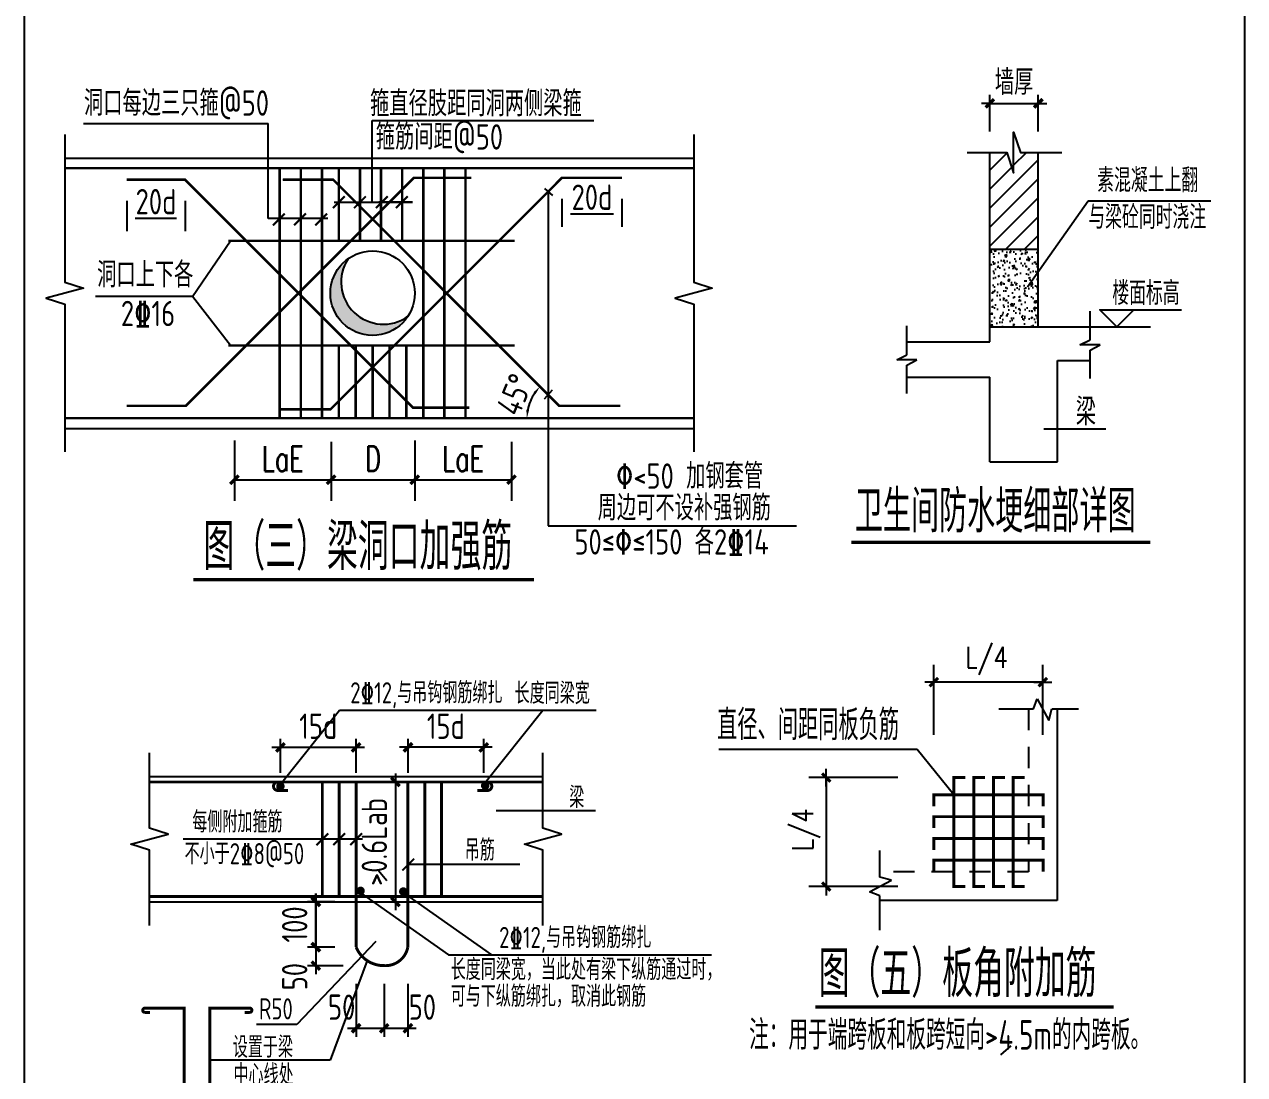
# Model space of a CAD drawing. Extents: x 2506385 to 2810062, y -487803 to -193521.
# Drawn here: x 2608720 to 2623170, y -363972 to -351540 of the extents above; entities that cross this region are included whole.
import ezdxf

# ---------------------------------------------------------------- set-up
doc = ezdxf.new("R2010")
doc.units = 0
doc.header["$LTSCALE"] = 1000
doc.header["$MEASUREMENT"] = 0
doc.linetypes.add('SS', pattern=[4.5, 2.5, -2])
for name, color, linetype in [('PUB_DIM', 3, 'Continuous'), ('结-线', 11, 'Continuous'), ('结-说明', 4, 'Continuous')]:
    doc.layers.add(name, color=color, linetype=linetype)
doc.layers.add('查找字符', color=1, linetype='ByLayer', lineweight=18)
doc.styles.add('_HZTXT', font='txt.shx', dxfattribs={"width": 0.8, "bigfont": 'hztxt.shx'})
doc.styles.add('_TCH_DIM_T3', font='SIMPLEX.shx', dxfattribs={"width": 0.705882, "bigfont": 'GBCBIG.shx'})
doc.styles.add('DIM_FONT', font='SIMPLEX.shx', dxfattribs={"width": 0.8})
doc.styles.add('ROMANS', font='txt.shx', dxfattribs={"width": 0.8, "bigfont": 'hztxt.shx'})
doc.styles.add('SXST', font='tssdeng.shx', dxfattribs={"bigfont": 'tssdchn.shx'})
doc.styles.add('TSSD_DIMENSION', font='tssdeng.shx', dxfattribs={"width": 0.8, "bigfont": 'tssdchn.shx'})
doc.styles.add('TSSD_REIN', font='TSSDENG', dxfattribs={"width": 0.8, "bigfont": 'TSSDCHN'})
doc.styles.add('YU', font='tssdeng.shx', dxfattribs={"height": 2.5, "bigfont": 'tssdchn.shx'})
doc.dimstyles.new('_TCH_ARCH&&100', dxfattribs={"dimtxt": 350, "dimasz": 100, "dimexe": 250, "dimexo": 300, "dimgap": 100, "dimtad": 1, "dimdec": 0, "dimzin": 0, "dimdsep": 46, "dimtxsty": 'DIM_FONT', "dimblk": 'ARCHTICK', "dimcen": 0.09, "dimclrt": 7, "dimazin": 2, "dimtfac": 1, "dimtdec": 0, "dimtix": 1, "dimtmove": 2, "dimatfit": 3, "dimfxl": 1, "dimtolj": 1, "dimtzin": 0, "dimarcsym": 0})
doc.dimstyles.new('TSSD_100_100', dxfattribs={"dimtxt": 300, "dimasz": 100, "dimexe": 100, "dimexo": 250, "dimgap": 100, "dimtad": 1, "dimdec": 0, "dimzin": 0, "dimdsep": 46, "dimtxsty": 'TSSD_DIMENSION', "dimblk": 'ARCHTICK', "dimcen": 0, "dimdle": 100, "dimclrt": 7, "dimadec": 0, "dimazin": 0, "dimtfac": 1, "dimtdec": 0, "dimtix": 1, "dimtmove": 2, "dimatfit": 3, "dimldrblk": '_TSDBK', "dimfxl": 1, "dimtolj": 1, "dimtzin": 0, "dimarcsym": 0})
doc.dimstyles.new('yu', dxfattribs={"dimtxt": 300, "dimasz": 100, "dimexe": 150, "dimexo": 250, "dimgap": 50, "dimtad": 1, "dimdec": 0, "dimzin": 0, "dimdsep": 46, "dimtxsty": 'TSSD_DIMENSION', "dimblk": '_TSDBK', "dimcen": 0, "dimclrt": 7, "dimadec": 0, "dimazin": 0, "dimtfac": 1, "dimtdec": 0, "dimtix": 1, "dimtmove": 2, "dimatfit": 3, "dimldrblk": '_TSDBK', "dimfxl": 1, "dimtolj": 1, "dimtzin": 0, "dimarcsym": 0})

# ---------------------------------------------------------------- blocks, each defined once
blk = doc.blocks.new('_DIMX')
blk.add_line((-150, 0), (150, 0))
at = {"const_width": 50}
blk.add_lwpolyline([(-70, -70), (70, 70)], dxfattribs=at)
blk = doc.blocks.new('1')
at = {"layer": '结-说明'}
for p, q in [((1522213, 1035091), (1522213, 1035922)), ((1523504, 1035091), (1523504, 1035922)), ((1523503, 1035715), (1522214, 1035715)), ((1521786, 1034585), (1520733, 1034585)), ((1520938, 1034585), (1520938, 1033295)), ((1521786, 1033295), (1520733, 1033295)), ((1523126, 1031411), (1523003, 1031302))]:
    blk.add_line(p, q, dxfattribs=at)
at = {"layer": '结-说明', "linetype": 'Continuous'}
for p, q in [((1523391, 1035398), (1523437, 1035519)), ((1523437, 1035519), (1523575, 1035260)), ((1522982, 1035398), (1523391, 1035398)), ((1523575, 1035260), (1523610, 1035398)), ((1523610, 1035398), (1523926, 1035398)), ((1522017, 1034918), (1519668, 1034918)), ((1522451, 1034381), (1522017, 1034918)), ((1521573, 1033406), (1521573, 1033723)), ((1521452, 1033233), (1521711, 1033372)), ((1521711, 1033372), (1521573, 1033406)), ((1521573, 1033187), (1521452, 1033233)), ((1521573, 1032779), (1521573, 1033187))]:
    blk.add_line(p, q, dxfattribs=at)
at = {"layer": '结-说明', "linetype": 'SS', "ltscale": 0.1}
for p, q in [((1523334, 1035398), (1523334, 1033469)), ((1523334, 1033469), (1521573, 1033469))]:
    blk.add_line(p, q, dxfattribs=at)
at = {"layer": '结-说明', "color": 7}
for p, q in [((1523674, 1035398), (1523674, 1033129)), ((1523674, 1033129), (1521573, 1033129))]:
    blk.add_line(p, q, dxfattribs=at)
at = {"layer": '结-说明', "color": 6, "const_width": 35}
for points in [[(1522586, 1033295), (1522451, 1033295), (1522451, 1034588), (1522586, 1034588)], [(1522820, 1033295), (1522685, 1033295), (1522685, 1034588), (1522820, 1034588)], [(1523054, 1033295), (1522919, 1033295), (1522919, 1034588), (1523054, 1034588)], [(1523289, 1033295), (1523153, 1033295), (1523153, 1034588), (1523289, 1034588)], [(1522213, 1034246), (1522213, 1034381), (1523507, 1034381), (1523507, 1034246)], [(1522213, 1033988), (1522213, 1034123), (1523507, 1034123), (1523507, 1033988)], [(1522213, 1033730), (1522213, 1033865), (1523507, 1033865), (1523507, 1033730)], [(1522213, 1033472), (1522213, 1033608), (1523507, 1033608), (1523507, 1033472)]]:
    blk.add_lwpolyline(points, dxfattribs=at)
at = {"layer": '结-说明', "color": 3, "const_width": 40}
blk.add_lwpolyline([(1524344, 1031871), (1520808, 1031871)], dxfattribs=at)
at = {"layer": '结-说明'}
for p in [(1522213, 1035715), (1520938, 1033295)]:
    blk.add_point(p, dxfattribs=at)
for p, xscale, yscale, zscale, rotation in [((1522213, 1035715), 0.7070707073435187, 0.7070707073435187, 0.7070707073435187, 180), ((1520938, 1034585), 0.7070707068778574, 0.7070707068778574, 0.7070707068778574, 90), ((1520938, 1033295), 0.7070707068778574, 0.7070707068778574, 0.7070707068778574, 270)]:
    blk.add_blockref('_DIMX', p, dxfattribs=dict(at, xscale=xscale, yscale=yscale, zscale=zscale, rotation=rotation))
at = {"layer": '结-说明', "xscale": 0.7070707073435187, "yscale": 0.7070707073435187, "zscale": 0.7070707073435187}
blk.add_blockref('_DIMX', (1523504, 1035715), dxfattribs=at)
at = {"layer": '结-说明'}
for s, height, style, width, p in [('L/4', 250, 'ROMANS', 0.8, (1522584, 1035884)), ('直径、间距同板负筋', 360, 'TSSD_REIN', 0.7, (1519646, 1035029)), ('注：用于端跨板和板跨短向>4.5m的内跨板。', 350, 'TSSD_DIMENSION', 0.7, (1520025, 1031364))]:
    blk.add_text(s, height=height, dxfattribs=dict(at, style=style, width=width)).set_placement(p)
at = {"layer": '结-说明', "style": 'ROMANS', "width": 0.8}
blk.add_text('L/4', height=250, rotation=90, dxfattribs=at).set_placement((1520783, 1033716))
at = {"layer": '结-说明', "color": 7, "style": 'SXST', "width": 0.7}
blk.add_text('图（五）板角附加筋', height=550, dxfattribs=at).set_placement((1520848, 1031987))
blk = doc.blocks.new('*D41')
at = {"layer": 'Defpoints', "color": 0, "transparency": 16777216}
for p in [(1524654, 1062880), (1527019, 1060321), (1527331, 1060203), (1521476, 1060056), (1528924, 1060056)]:
    blk.add_point(p, dxfattribs=at)
at = {"layer": '结-说明', "color": 0, "lineweight": -2, "transparency": 16777216}
blk.add_arc((1527478, 1060056), 529, 145.8425, 169.1575, dxfattribs=at)
at = {"layer": '结-说明', "color": 0, "transparency": 16777216}
for points in [[(1527027, 1060364), (1527052, 1060343), (1527103, 1060431)], [(1526974, 1060154), (1526941, 1060158), (1526948, 1060056)]]:
    blk.add_solid(points, dxfattribs=at)
at = {"layer": '结-说明', "color": 7, "transparency": 16777216, "insert": (1526804, 1060336), "char_height": 300, "attachment_point": 5, "rotation": 67.5, "style": 'TSSD_DIMENSION'}
blk.add_mtext('\\A1;45°', dxfattribs=at)
blk = doc.blocks.new('_TSDBK')
blk = doc.blocks.new('_ArchTick')
at = {"color": 0, "linetype": 'ByBlock', "const_width": 0.4}
blk.add_lwpolyline([(-0.5, -0.5), (0.5, 0.5)], dxfattribs=at)
blk = doc.blocks.new('*D42')
at = {"layer": 'Defpoints', "color": 0, "transparency": 16777216}
for p in [(1524630, 1060075), (1525621, 1060075), (1525621, 1059328)]:
    blk.add_point(p, dxfattribs=at)
at = {"layer": 'PUB_DIM', "color": 0, "lineweight": -2, "transparency": 16777216}
for p, q in [((1524630, 1059775), (1524630, 1059078)), ((1525621, 1059775), (1525621, 1059078)), ((1524630, 1059328), (1525621, 1059328))]:
    blk.add_line(p, q, dxfattribs=at)
at = {"layer": 'PUB_DIM', "color": 0, "lineweight": -2, "transparency": 16777216, "xscale": 100, "yscale": 100, "zscale": 100, "rotation": 180}
blk.add_blockref('_ArchTick', (1524630, 1059328), dxfattribs=at)
at = {"layer": 'PUB_DIM', "color": 0, "lineweight": -2, "transparency": 16777216, "xscale": 100, "yscale": 100, "zscale": 100}
blk.add_blockref('_ArchTick', (1525621, 1059328), dxfattribs=at)
at = {"layer": 'PUB_DIM', "color": 7, "transparency": 16777216, "insert": (1525125, 1059577), "char_height": 297.5, "attachment_point": 5, "style": '_TCH_DIM_T3'}
blk.add_mtext('\\A1;D ', dxfattribs=at)
blk = doc.blocks.new('*D43')
at = {"layer": 'Defpoints', "color": 0, "transparency": 16777216}
for p in [(1523485, 1060092), (1524630, 1060075), (1524630, 1059328)]:
    blk.add_point(p, dxfattribs=at)
at = {"layer": 'PUB_DIM', "color": 0, "lineweight": -2, "transparency": 16777216}
for p, q in [((1523485, 1059792), (1523485, 1059078)), ((1524630, 1059775), (1524630, 1059078)), ((1523485, 1059328), (1524630, 1059328))]:
    blk.add_line(p, q, dxfattribs=at)
at = {"layer": 'PUB_DIM', "color": 0, "lineweight": -2, "transparency": 16777216, "xscale": 100, "yscale": 100, "zscale": 100, "rotation": 180}
blk.add_blockref('_ArchTick', (1523485, 1059328), dxfattribs=at)
at = {"layer": 'PUB_DIM', "color": 0, "lineweight": -2, "transparency": 16777216, "xscale": 100, "yscale": 100, "zscale": 100}
blk.add_blockref('_ArchTick', (1524630, 1059328), dxfattribs=at)
at = {"layer": 'PUB_DIM', "color": 7, "transparency": 16777216, "insert": (1524057, 1059577), "char_height": 297.5, "attachment_point": 5, "style": '_TCH_DIM_T3'}
blk.add_mtext('\\A1;LaE', dxfattribs=at)
blk = doc.blocks.new('*D45')
at = {"layer": 'Defpoints', "color": 0, "transparency": 16777216}
for p in [(1522210, 1062880), (1522900, 1062880), (1522210, 1062420)]:
    blk.add_point(p, dxfattribs=at)
at = {"layer": '结-说明', "color": 0, "lineweight": -2, "transparency": 16777216}
for p, q in [((1522210, 1062630), (1522210, 1062270)), ((1522900, 1062630), (1522900, 1062270)), ((1522800, 1062420), (1522310, 1062420))]:
    blk.add_line(p, q, dxfattribs=at)
at = {"layer": '结-说明', "color": 7, "transparency": 16777216, "insert": (1522555, 1062620), "char_height": 300, "attachment_point": 5, "style": 'TSSD_DIMENSION'}
blk.add_mtext('\\A1;20d', dxfattribs=at)
blk = doc.blocks.new('*D44')
at = {"layer": 'Defpoints', "color": 0, "transparency": 16777216}
for p in [(1525621, 1060092), (1526766, 1060075), (1526766, 1059328)]:
    blk.add_point(p, dxfattribs=at)
at = {"layer": 'PUB_DIM', "color": 0, "lineweight": -2, "transparency": 16777216}
for p, q in [((1525621, 1059792), (1525621, 1059078)), ((1526766, 1059775), (1526766, 1059078)), ((1525621, 1059328), (1526766, 1059328))]:
    blk.add_line(p, q, dxfattribs=at)
at = {"layer": 'PUB_DIM', "color": 0, "lineweight": -2, "transparency": 16777216, "xscale": 100, "yscale": 100, "zscale": 100, "rotation": 180}
blk.add_blockref('_ArchTick', (1525621, 1059328), dxfattribs=at)
at = {"layer": 'PUB_DIM', "color": 0, "lineweight": -2, "transparency": 16777216, "xscale": 100, "yscale": 100, "zscale": 100}
blk.add_blockref('_ArchTick', (1526766, 1059328), dxfattribs=at)
at = {"layer": 'PUB_DIM', "color": 7, "transparency": 16777216, "insert": (1526193, 1059577), "char_height": 297.5, "attachment_point": 5, "style": '_TCH_DIM_T3'}
blk.add_mtext('\\A1;LaE', dxfattribs=at)
blk = doc.blocks.new('*D46')
at = {"layer": 'Defpoints', "color": 0, "transparency": 16777216}
for p in [(1527363, 1062902), (1528074, 1062902), (1527363, 1062473)]:
    blk.add_point(p, dxfattribs=at)
at = {"layer": '结-说明', "color": 0, "lineweight": -2, "transparency": 16777216}
for p, q in [((1527363, 1062652), (1527363, 1062323)), ((1528074, 1062652), (1528074, 1062323)), ((1527974, 1062473), (1527463, 1062473))]:
    blk.add_line(p, q, dxfattribs=at)
at = {"layer": '结-说明', "color": 7, "transparency": 16777216, "insert": (1527718, 1062673), "char_height": 300, "attachment_point": 5, "style": 'TSSD_DIMENSION'}
blk.add_mtext('\\A1;20d ', dxfattribs=at)
blk = doc.blocks.new('*D30')
at = {"layer": 'Defpoints', "color": 0, "transparency": 16777216}
for p in [(1532388, 1068556), (1531814, 1067974), (1532388, 1067974)]:
    blk.add_point(p, dxfattribs=at)
at = {"layer": '结-说明', "color": 0, "lineweight": -2, "transparency": 16777216}
for p, q in [((1531814, 1068224), (1531814, 1068656)), ((1532388, 1068224), (1532388, 1068656)), ((1531814, 1068556), (1531714, 1068556)), ((1531814, 1068556), (1532388, 1068556)), ((1532388, 1068556), (1532488, 1068556))]:
    blk.add_line(p, q, dxfattribs=at)
at = {"layer": '结-说明', "color": 0, "lineweight": -2, "transparency": 16777216, "xscale": 100, "yscale": 100, "zscale": 100}
blk.add_blockref('_ArchTick', (1531814, 1068556), dxfattribs=at)
at = {"layer": '结-说明', "color": 0, "lineweight": -2, "transparency": 16777216, "xscale": 100, "yscale": 100, "zscale": 100, "rotation": 180}
blk.add_blockref('_ArchTick', (1532388, 1068556), dxfattribs=at)
at = {"layer": '结-说明', "color": 7, "transparency": 16777216, "insert": (1532101, 1068806), "char_height": 300, "attachment_point": 5, "style": 'TSSD_DIMENSION'}
blk.add_mtext('\\A1;墙厚', dxfattribs=at)
blk = doc.blocks.new('*D61')
at = {"layer": 'Defpoints', "color": 0, "transparency": 16777216}
for p in [(1555683, 1060932), (1554787, 1060382, -9216), (1555683, 1060382, -9216)]:
    blk.add_point(p, dxfattribs=at)
at = {"layer": '结-说明', "color": 0, "lineweight": -2, "transparency": 16777216}
for p, q in [((1554687, 1060932), (1555783, 1060932)), ((1554787, 1060632), (1554787, 1061032)), ((1555683, 1060632), (1555683, 1061032))]:
    blk.add_line(p, q, dxfattribs=at)
at = {"layer": '结-说明', "color": 0, "lineweight": -2, "transparency": 16777216, "xscale": 100, "yscale": 100, "zscale": 100, "rotation": 180}
blk.add_blockref('_ArchTick', (1554787, 1060932), dxfattribs=at)
at = {"layer": '结-说明', "color": 0, "lineweight": -2, "transparency": 16777216, "xscale": 100, "yscale": 100, "zscale": 100}
blk.add_blockref('_ArchTick', (1555683, 1060932), dxfattribs=at)
at = {"layer": '结-说明', "color": 7, "transparency": 16777216, "insert": (1555235, 1061182), "char_height": 300, "attachment_point": 5, "style": 'TSSD_DIMENSION'}
blk.add_mtext('\\A1;15d', dxfattribs=at)
blk = doc.blocks.new('*D62')
at = {"layer": 'Defpoints', "color": 0, "transparency": 16777216}
for p in [(1556298, 1060932), (1556298, 1060382, -9216), (1557195, 1060382, -9216)]:
    blk.add_point(p, dxfattribs=at)
at = {"layer": '结-说明', "color": 0, "lineweight": -2, "transparency": 16777216}
for p, q in [((1557295, 1060932), (1556198, 1060932)), ((1556298, 1060632), (1556298, 1061032)), ((1557195, 1060632), (1557195, 1061032))]:
    blk.add_line(p, q, dxfattribs=at)
at = {"layer": '结-说明', "color": 0, "lineweight": -2, "transparency": 16777216, "xscale": 100, "yscale": 100, "zscale": 100, "rotation": 180}
blk.add_blockref('_ArchTick', (1556298, 1060932), dxfattribs=at)
at = {"layer": '结-说明', "color": 0, "lineweight": -2, "transparency": 16777216, "xscale": 100, "yscale": 100, "zscale": 100}
blk.add_blockref('_ArchTick', (1557195, 1060932), dxfattribs=at)
at = {"layer": '结-说明', "color": 7, "transparency": 16777216, "insert": (1556746, 1061182), "char_height": 300, "attachment_point": 5, "style": 'TSSD_DIMENSION'}
blk.add_mtext('\\A1;15d', dxfattribs=at)
blk = doc.blocks.new('*D63')
at = {"layer": 'Defpoints', "color": 0, "transparency": 16777216}
for p in [(1555206, 1059103), (1555683, 1059103, -9216), (1555683, 1058567, -9216)]:
    blk.add_point(p, dxfattribs=at)
at = {"layer": '结-说明', "color": 0, "lineweight": -2, "transparency": 16777216}
for p, q in [((1555206, 1059103), (1555206, 1059203)), ((1555433, 1059103), (1555106, 1059103)), ((1555206, 1058567), (1555206, 1059103)), ((1555433, 1058567), (1555106, 1058567)), ((1555206, 1058567), (1555206, 1058467))]:
    blk.add_line(p, q, dxfattribs=at)
at = {"layer": '结-说明', "color": 0, "lineweight": -2, "transparency": 16777216, "xscale": 100, "yscale": 100, "zscale": 100}
for p, rotation in [((1555206, 1059103), 270), ((1555206, 1058567), 90)]:
    blk.add_blockref('_ArchTick', p, dxfattribs=dict(at, rotation=rotation))
at = {"layer": '结-说明', "color": 7, "transparency": 16777216, "insert": (1554956, 1058835), "char_height": 300, "attachment_point": 5, "rotation": 90, "style": 'TSSD_DIMENSION'}
blk.add_mtext('\\A1;100', dxfattribs=at)
blk = doc.blocks.new('*D64')
at = {"layer": 'Defpoints', "color": 0, "transparency": 16777216}
for p in [(1555683, 1059103, -9216), (1555206, 1058347), (1555781, 1058347)]:
    blk.add_point(p, dxfattribs=at)
at = {"layer": '结-说明', "color": 0, "lineweight": -2, "transparency": 16777216}
for p, q in [((1555206, 1059203), (1555206, 1058247)), ((1555433, 1059103), (1555106, 1059103)), ((1555531, 1058347), (1555106, 1058347))]:
    blk.add_line(p, q, dxfattribs=at)
at = {"layer": '结-说明', "color": 0, "lineweight": -2, "transparency": 16777216, "xscale": 100, "yscale": 100, "zscale": 100}
for p, rotation in [((1555206, 1059103), 90), ((1555206, 1058347), 270)]:
    blk.add_blockref('_ArchTick', p, dxfattribs=dict(at, rotation=rotation))
at = {"layer": '结-说明', "color": 7, "transparency": 16777216, "insert": (1554956, 1058217), "char_height": 300, "attachment_point": 5, "rotation": 90, "style": 'TSSD_DIMENSION'}
blk.add_mtext('\\A1;50', dxfattribs=at)
blk = doc.blocks.new('*D65')
at = {"layer": 'Defpoints', "color": 0, "transparency": 16777216}
for p in [(1555683, 1058384, -9216), (1556015, 1058384, -9216), (1556015, 1057606)]:
    blk.add_point(p, dxfattribs=at)
at = {"layer": '结-说明', "color": 0, "lineweight": -2, "transparency": 16777216}
for p, q in [((1555683, 1058134), (1555683, 1057506)), ((1556015, 1058134), (1556015, 1057506)), ((1555583, 1057606), (1556115, 1057606))]:
    blk.add_line(p, q, dxfattribs=at)
at = {"layer": '结-说明', "color": 0, "lineweight": -2, "transparency": 16777216, "xscale": 100, "yscale": 100, "zscale": 100, "rotation": 180}
blk.add_blockref('_ArchTick', (1555683, 1057606), dxfattribs=at)
at = {"layer": '结-说明', "color": 0, "lineweight": -2, "transparency": 16777216, "xscale": 100, "yscale": 100, "zscale": 100}
blk.add_blockref('_ArchTick', (1556015, 1057606), dxfattribs=at)
at = {"layer": '结-说明', "color": 7, "transparency": 16777216, "insert": (1555512, 1057856), "char_height": 300, "attachment_point": 5, "style": 'TSSD_DIMENSION'}
blk.add_mtext('\\A1;50', dxfattribs=at)
blk = doc.blocks.new('*D66')
at = {"layer": 'Defpoints', "color": 0, "transparency": 16777216}
for p in [(1556015, 1058384, -9216), (1556296, 1058384, -9216), (1556296, 1057606)]:
    blk.add_point(p, dxfattribs=at)
at = {"layer": '结-说明', "color": 0, "lineweight": -2, "transparency": 16777216}
for p, q in [((1556015, 1058134), (1556015, 1057506)), ((1556296, 1058134), (1556296, 1057506)), ((1555915, 1057606), (1556396, 1057606))]:
    blk.add_line(p, q, dxfattribs=at)
at = {"layer": '结-说明', "color": 0, "lineweight": -2, "transparency": 16777216, "xscale": 100, "yscale": 100, "zscale": 100, "rotation": 180}
blk.add_blockref('_ArchTick', (1556015, 1057606), dxfattribs=at)
at = {"layer": '结-说明', "color": 0, "lineweight": -2, "transparency": 16777216, "xscale": 100, "yscale": 100, "zscale": 100}
blk.add_blockref('_ArchTick', (1556296, 1057606), dxfattribs=at)
at = {"layer": '结-说明', "color": 7, "transparency": 16777216, "insert": (1556468, 1057856), "char_height": 300, "attachment_point": 5, "style": 'TSSD_DIMENSION'}
blk.add_mtext('\\A1;50', dxfattribs=at)
blk = doc.blocks.new('*D60')
at = {"layer": 'Defpoints', "color": 0, "transparency": 16777216}
for p in [(1555980, 1060522, -9216), (1555980, 1059103, -9216), (1556149, 1059103)]:
    blk.add_point(p, dxfattribs=at)
at = {"layer": '结-说明', "color": 0, "lineweight": -2, "transparency": 16777216}
for p, q in [((1556149, 1060622), (1556149, 1059003)), ((1556230, 1060522), (1556249, 1060522)), ((1556230, 1059103), (1556249, 1059103))]:
    blk.add_line(p, q, dxfattribs=at)
at = {"layer": '结-说明', "color": 0, "lineweight": -2, "transparency": 16777216, "xscale": 100, "yscale": 100, "zscale": 100}
for p, rotation in [((1556149, 1060522), 90), ((1556149, 1059103), 270)]:
    blk.add_blockref('_ArchTick', p, dxfattribs=dict(at, rotation=rotation))
at = {"layer": '结-说明', "color": 7, "transparency": 16777216, "insert": (1555899, 1059812), "char_height": 300, "attachment_point": 5, "rotation": 90, "style": 'TSSD_DIMENSION'}
blk.add_mtext('\\A1;>0.6Lab', dxfattribs=at)
blk = doc.blocks.new('A$C1EDB679E')
at = {"layer": '结-说明'}
for p, q in [((0, 1366), (2876, 1366)), ((0, 1366), (0, 341)), ((988, 1366), (988, 341)), ((988, 1366), (988, 341)), ((2876, 1366), (2876, 341)), ((0, 854), (2876, 854)), ((0, 341), (2876, 341))]:
    blk.add_line(p, q, dxfattribs=at)
at = {"layer": '结-说明', "style": 'TSSD_REIN', "width": 0.75}
for s, p in [('按电梯资料定', (744, 1455)), ('吊钩规格', (77, 979)), ('Q235直径22圆钢', (1176, 982)), ('吊重(t)', (111, 471)), ('≤3', (1572, 478)), ('注：吊钩严禁采用冷加工钢筋', (119, 0, -9216))]:
    blk.add_text(s, height=250, dxfattribs=at).set_placement(p)
blk = doc.blocks.new('999')
at = {"layer": '结-说明'}
h = blk.add_hatch(color=256, dxfattribs=at)
h.paths.add_polyline_path([(1524830, 1061943.2, 0.2421198), (1524620.8, 1061536.5, 0.1989124), (1524767.2, 1061182.9), (1524897.3, 1061313, -0.3573586)])
h.paths.add_polyline_path([(1524897.3, 1061313), (1524767.2, 1061182.9, 0.4757395), (1525539, 1061262.5, -0.3646111)])
at = {"color": 3}
for p, q in [((1527158, 1062775.6), (1527250.4, 1062691.8)), ((1527201, 1062739.9), (1527201, 1058780.6)), ((1527246.7, 1060386.6), (1527151.3, 1060281.1))]:
    blk.add_line(p, q, dxfattribs=at)
at = {"layer": '结-说明'}
for p, q in [((1521696.4, 1063544.9), (1523882.5, 1063544.9)), ((1523882.5, 1062418.9), (1523882.5, 1063544.9)), ((1525115.3, 1062614.3), (1525115.3, 1063579.4)), ((1525115.3, 1063579.4), (1527740.1, 1063579.4)), ((1521475.8, 1063136.5), (1528924, 1063136.5)), ((1524270.8, 1063016.5), (1524270.8, 1060056.5)), ((1524520.8, 1063016.5), (1524520.8, 1060056.5)), ((1525720.8, 1063016.5), (1525720.8, 1060056.5)), ((1525970.8, 1063016.5), (1525970.8, 1060056.5)), ((1526220.8, 1063016.5), (1526220.8, 1060056.5)), ((1522900.1, 1062880.3), (1525598.5, 1060181.9)), ((1524653.7, 1062880.3), (1524058.5, 1062880.3)), ((1524621.8, 1060160.6), (1527362.7, 1062901.6)), ((1524653.7, 1062880.3), (1527330.9, 1060203.1)), ((1524665.8, 1062614.3), (1525594.1, 1062614.3)), ((1525594.1, 1062614.3), (1525195.3, 1062614.3)), ((1524590.8, 1062418.9), (1523882.5, 1062418.9)), ((1522989.7, 1061498.9), (1523439.2, 1062156.5)), ((1523413.3, 1062156.5), (1526802.3, 1062156.5)), ((1522989.7, 1061498.9), (1521839.5, 1061498.9)), ((1523439.2, 1060916.5), (1522989.7, 1061498.9)), ((1523413.3, 1060916.5), (1526802.3, 1060916.5)), ((1524720.8, 1060916.5), (1524720.8, 1060056.5)), ((1524920.8, 1060916.5), (1524920.8, 1060056.5)), ((1525120.8, 1060916.5), (1525120.8, 1060044)), ((1525320.8, 1060916.5), (1525320.8, 1060056.5)), ((1525520.8, 1060916.5), (1525520.8, 1060056.5)), ((1521475.8, 1059936.5), (1528924, 1059936.5)), ((1527201, 1058780.6), (1530138.9, 1058780.6))]:
    blk.add_line(p, q, dxfattribs=at)
for points in [[(1521475.8, 1063416.5), (1521475.8, 1061666.5), (1521695.8, 1061596.5), (1521255.8, 1061476.5), (1521475.8, 1061406.5), (1521475.8, 1059656.5)], [(1528924, 1063416.5), (1528924, 1061666.5), (1529144, 1061596.5), (1528704, 1061476.5), (1528924, 1061406.5), (1528924, 1059656.5)]]:
    blk.add_lwpolyline(points, dxfattribs=at)
at = {"layer": '结-说明', "color": 6, "const_width": 30}
for points in [[(1521475.8, 1063016.5), (1528924, 1063016.5)], [(1524020.8, 1063016.5), (1524020.8, 1060056.5)], [(1524270.8, 1063016.5), (1524270.8, 1060056.5)], [(1524520.8, 1063016.5), (1524520.8, 1060056.5)], [(1524720.8, 1063016.5), (1524720.8, 1062156.5)], [(1524970.8, 1063016.5), (1524970.8, 1062156.5)], [(1525220.8, 1063016.5), (1525220.8, 1062156.5)], [(1525470.8, 1063016.5), (1525470.8, 1062156.5)], [(1525720.8, 1063016.5), (1525720.8, 1060056.5)], [(1525970.8, 1060056.5), (1525970.8, 1063016.5)], [(1526220.8, 1060056.5), (1526220.8, 1063016.5)], [(1526289.2, 1062901.6), (1525609.1, 1062901.6), (1522910.6, 1060203.1), (1522210.2, 1060203.1)], [(1522210.2, 1062880.3), (1522900.1, 1062880.3), (1525598.5, 1060181.9), (1526268, 1060181.9)], [(1524016, 1060160.6), (1524621.8, 1060160.6), (1527362.7, 1062901.6), (1528073.9, 1062901.6)], [(1524058.5, 1062880.3), (1524653.7, 1062880.3), (1527330.9, 1060203.1), (1528052.6, 1060203.1)], [(1523413.3, 1062156.5), (1526802.3, 1062156.5)], [(1526802.3, 1060916.5), (1523413.3, 1060916.5)], [(1524720.8, 1060916.5), (1524720.8, 1060056.5)], [(1524920.8, 1060056.5), (1524920.8, 1060916.5)], [(1525122.6, 1060916.5), (1525122.6, 1060056.5)], [(1525320.8, 1060056.5), (1525320.8, 1060916.5)], [(1525520.8, 1060916.5), (1525520.8, 1060056.5)], [(1521475.8, 1060056.5), (1528924, 1060056.5)]]:
    blk.add_lwpolyline(points, dxfattribs=at)
at = {"layer": '结-说明'}
for points in [[(1524790.8, 1062684.3, 25, 25, 0), (1524650.8, 1062544.3, 0, 0, 0)], [(1525040.8, 1062683.3, 25, 25, 0), (1524900.8, 1062543.3, 0, 0, 0)], [(1525300.8, 1062684.3, 25, 25, 0), (1525160.8, 1062544.3, 0, 0, 0)], [(1525535.8, 1062684.3, 25, 25, 0), (1525395.8, 1062544.3, 0, 0, 0)], [(1524080.8, 1062479.2, 25, 25, 0), (1523940.8, 1062339.2, 0, 0, 0)], [(1524330.8, 1062479.2, 25, 25, 0), (1524190.8, 1062339.2, 0, 0, 0)], [(1524580.8, 1062479.2, 25, 25, 0), (1524440.8, 1062339.2, 0, 0, 0)]]:
    blk.add_lwpolyline(points, format="xyseb", dxfattribs=at)
at = {"layer": '结-说明', "color": 3, "const_width": 40}
blk.add_lwpolyline([(1527031.6, 1058143.8), (1522999.5, 1058143.8)], dxfattribs=at)
at = {"layer": '结-说明', "color": 2}
blk.add_circle((1525120.8, 1061536.5), 500, dxfattribs=at)
at = {"layer": '结-说明', "color": 1}
blk.add_arc((1525248.2, 1061669.2), 500, 146.76912, 305.55793, dxfattribs=at)
at = {"layer": '结-说明', "style": 'YU', "width": 0.8}
for s, p in [('洞口每边三只箍@50', (1521702.9, 1063637.7)), ('箍直径肢距同洞两侧梁箍', (1525090.2, 1063631.6)), ('箍筋间距@50', (1525158.3, 1063236.5)), ('洞口上下各', (1521858.1, 1061605.2)), ('2%%13216', (1522139.6, 1061146.2, 0)), ('\x82<50 加钢套管', (1528003, 1059221.4)), ('周边可不设补强钢筋', (1527785.5, 1058845.9)), ('50≤\x82≤150 各2\x8414', (1527511, 1058442.1))]:
    blk.add_text(s, height=300, dxfattribs=at).set_placement(p)
at = {"layer": '结-说明', "color": 7, "style": 'SXST', "width": 0.7}
blk.add_text('图（三）梁洞口加强筋', height=550, dxfattribs=at).set_placement((1523117.3, 1058259.9))
at = {"layer": 'PUB_DIM'}
for base, p1, p2, text, picture, middle in [((1524629.6, 1059327.8), (1523484.5, 1060092.2), (1524629.6, 1060074.8), 'LaE', '*D43', (1524057.1, 1059576.6)), ((1525620.8, 1059327.8), (1524629.6, 1060074.8), (1525620.8, 1060074.8), 'D ', '*D42', (1525125.2, 1059576.6)), ((1526765.8, 1059327.8), (1525620.8, 1060092.2), (1526765.8, 1060074.8), 'LaE', '*D44', (1526193.3, 1059576.6))]:
    dim = blk.add_linear_dim(base=base, p1=p1, p2=p2, text=text, dimstyle='_TCH_ARCH&&100', dxfattribs=at)
    dim.commit()
    dim.dimension.update_dxf_attribs({"geometry": picture, "text_midpoint": middle})
at = {"layer": '结-说明'}
dim = blk.add_angular_dim_2l(base=(1527019.2, 1060321.1), line1=((1521475.8, 1060056.5), (1528924, 1060056.5)), line2=((1524653.7, 1062880.3), (1527330.9, 1060203.1)), dimstyle='yu', override={"dimsah": 1}, dxfattribs=at)
dim.commit()
dim.dimension.update_dxf_attribs({"geometry": '*D41', "text_midpoint": (1526803.9, 1060335.5)})
for base, p1, p2, text, picture, middle in [((1522210.2, 1062420.3), (1522900.1, 1062880.3), (1522210.2, 1062880.3), '20d', '*D45', (1522555.1, 1062620.3)), ((1527362.7, 1062473.1), (1528073.9, 1062901.6), (1527362.7, 1062901.6), '20d ', '*D46', (1527718.3, 1062673.1))]:
    dim = blk.add_linear_dim(base=base, p1=p1, p2=p2, text=text, dimstyle='yu', dxfattribs=at)
    dim.commit()
    dim.dimension.update_dxf_attribs({"geometry": picture, "text_midpoint": middle})
blk = doc.blocks.new('t')
h = blk.add_hatch()
h.set_pattern_fill('ANSI31', color=3, scale=100, style=0)
h.set_pattern_definition([(45, (279.52, 0), (-112.253202, 112.253202), [])])
h.paths.add_polyline_path([(1531813.7, 1066830.2), (1532385.4, 1066830.2), (1532385.4, 1067974.1), (1532096, 1067974.1), (1532096, 1067734.1), (1532016, 1067974.1), (1531813.7, 1067974.1)])
h = blk.add_hatch()
h.set_pattern_fill('AR-CONC', color=3, scale=100, style=0)
h.set_pattern_definition([(50, (279.52, 0), (182.184669, -15.939086), [19.05, -209.55]), (355, (279.52, 0), (-35.242826, 191.056643), [15.24, -167.64]), (100.451, (294.7, -1.33), (146.942502, 175.116688), [16.19, -178.09]), (46.1842, (279.52, 50.8), (271.07904, -42.042328), [28.575, -314.325]), (96.6356, (302.1, 47.3), (237.404234, 247.425556), [24.285, -267.135]), (351.184, (279.52, 50.8), (237.404606, 247.425118), [22.86, -251.46]), (21, (304.92, 38.1), (151.61488, -102.265519), [19.05, -209.55]), (326, (304.92, 38.1), (61.802028, 184.187966), [15.24, -167.64]), (71.4514, (317.55, 29.58), (213.41649, 81.922858), [16.19, -178.09]), (37.5, (279.516, 0), (3.0886033, 84.5550389), [0, -165.608, 0, -170.18, 0, -168.275]), (7.5, (279.52, 0), (66.8196625, 100.180575), [0, -97.028, 0, -161.798, 0, -64.135]), (327.5, (222.874, 0), (135.5905952, -5.728744), [0, -63.5, 0, -198.12, 0, -262.89]), (317.5, (197.47, 0), (148.1291814, 25.426491), [0, -82.55, 0, -131.572, 0, -186.69])])
h.paths.add_polyline_path([(1531813.7, 1065910.8), (1532385.4, 1065910.8), (1532385.4, 1066830.2), (1531813.7, 1066830.2)])
at = {"color": 3}
for p, q in [((1532261.2, 1066384.5), (1532979, 1067401.9)), ((1532979, 1067401.9), (1534429.5, 1067401.9))]:
    blk.add_line(p, q, dxfattribs=at)
at = {"layer": '结-说明', "color": 7}
for p, q in [((1531813.7, 1065733.4), (1531813.7, 1067974.1)), ((1532385.4, 1065910.8), (1532385.4, 1067974.1)), ((1531813.7, 1066830.2), (1532385.4, 1066830.2)), ((1533001.3, 1065755.3), (1533001.3, 1066094.1)), ((1530830.6, 1065577.9), (1530830.6, 1065920.3)), ((1531813.7, 1065910.8), (1533001.3, 1065910.8)), ((1532917.6, 1065910.8), (1533717.6, 1065910.8)), ((1530830.6, 1065733.4), (1531813.7, 1065733.4)), ((1532881.3, 1065695.3), (1533001.3, 1065755.3)), ((1533121.3, 1065695.3), (1532881.3, 1065695.3)), ((1533001.3, 1065635.3), (1533121.3, 1065695.3)), ((1530710.6, 1065517.9), (1530830.6, 1065577.9)), ((1533001.3, 1065296.6), (1533001.3, 1065635.3)), ((1530950.6, 1065517.9), (1530710.6, 1065517.9)), ((1530830.6, 1065457.9), (1530950.6, 1065517.9)), ((1530830.6, 1065119.2), (1530830.6, 1065457.9)), ((1532613.7, 1065510.8), (1533001.3, 1065510.8)), ((1532613.7, 1064310.8), (1532613.7, 1065510.8)), ((1530830.6, 1065313.4), (1531813.7, 1065313.4)), ((1531813.7, 1064310.8), (1531813.7, 1065313.4)), ((1532453, 1064702.3), (1533186.6, 1064702.3)), ((1531813.7, 1064310.8), (1532613.7, 1064310.8))]:
    blk.add_line(p, q, dxfattribs=at)
for points in [[(1531545.5, 1067974.1), (1532016, 1067974.1), (1532096, 1067734.1), (1532096, 1068214.1), (1532176, 1067974.1), (1532666.8, 1067974.1)], [(1533517.6, 1066110.8), (1533317.6, 1065910.8), (1533117.6, 1066110.8), (1534082.8, 1066110.8)]]:
    blk.add_lwpolyline(points, dxfattribs=at)
at = {"layer": '结-说明', "color": 3, "const_width": 40, "elevation": 9215.7}
blk.add_lwpolyline([(1533714.5, 1063360), (1530175, 1063360)], dxfattribs=at)
at = {"layer": '结-说明', "color": 7}
for s, height, style, width, p in [('素混凝土上翻', 280, 'TSSD_REIN', 0.75, (1533085, 1067503.8)), ('与梁砼同时浇注', 280, 'TSSD_REIN', 0.75, (1532979.4, 1067068.7)), ('楼面标高', 280, 'TSSD_REIN', 0.75, (1533263.9, 1066169)), ('卫生间防水埂细部详图', 500, 'SXST', 0.7, (1530215.2, 1063476, 9215.7))]:
    blk.add_text(s, height=height, dxfattribs=dict(at, style=style, width=width)).set_placement(p)
at = {"layer": '结-说明', "style": '_HZTXT', "width": 0.75}
blk.add_text('梁', height=320, dxfattribs=at).set_placement((1532832, 1064744.7))
at = {"layer": '结-说明'}
dim = blk.add_linear_dim(base=(1532388.4, 1068555.7), p1=(1531813.7, 1067974.1), p2=(1532388.4, 1067974.1), text='墙厚', dimstyle='TSSD_100_100', dxfattribs=at)
dim.commit()
dim.dimension.update_dxf_attribs({"geometry": '*D30', "text_midpoint": (1532101.1, 1068805.7)})
blk = doc.blocks.new('f')
at = {"layer": '结-说明', "color": 0}
for p, q in [((1554786.9, 1060495.7, -9215.7), (1555487.1, 1061373.9)), ((1555487.1, 1061373.9), (1558527.5, 1061373.9)), ((1557195.2, 1060495.7, -9215.7), (1557895.3, 1061373.9)), ((1553236.9, 1060586.5), (1557896.3, 1060586.5)), ((1557343.1, 1060184.1), (1558517.6, 1060184.1)), ((1555758.2, 1059844.5), (1553634.1, 1059844.5)), ((1555949.5, 1059475.8), (1556048.6, 1059354.7)), ((1555736.2, 1059207.9, -9215.7), (1556777.1, 1058477.1)), ((1556245.9, 1059207.9, -9215.7), (1557286.9, 1058477.1)), ((1553236.9, 1059102.5), (1557896.3, 1059102.5)), ((1555915.8, 1058632.5), (1554982.9, 1057650.7)), ((1556777.1, 1058477.1), (1559892.4, 1058477.1)), ((1555813.3, 1058407.4), (1555375.5, 1057230)), ((1554982.9, 1057650.7), (1554503.8, 1057650.7)), ((1555375.5, 1057230), (1553952, 1057230))]:
    blk.add_line(p, q, dxfattribs=at)
at = {"layer": '结-说明'}
blk.add_line((1557622, 1059544.3), (1556296.1, 1059544.3), dxfattribs=at)
at = {"layer": '结-说明', "elevation": -9215.7}
for points in [[(1553236.9, 1058822.5), (1553236.9, 1059714.5), (1553016.9, 1059784.5), (1553456.9, 1059904.5), (1553236.9, 1059974.5), (1553236.9, 1060866.5)], [(1557896.3, 1058822.5), (1557896.3, 1059714.5), (1557676.3, 1059784.5), (1558116.3, 1059904.5), (1557896.3, 1059974.5), (1557896.3, 1060866.5)]]:
    blk.add_lwpolyline(points, dxfattribs=at)
at = {"layer": '结-说明', "color": 6, "const_width": 35}
for points in [[(1557896.3, 1060521.5), (1553236.9, 1060521.5)], [(1555283.5, 1060521.5), (1555283.5, 1059167.5)], [(1555483.5, 1060521.5), (1555483.5, 1059167.5)], [(1556496.1, 1060521.5), (1556496.1, 1059167.5)], [(1556696.1, 1060521.5), (1556696.1, 1059167.5)], [(1557896.3, 1059167.5), (1553236.9, 1059167.5)]]:
    blk.add_lwpolyline(points, dxfattribs=at)
for points in [[(1557120.1, 1060421.5), (1557240.1, 1060421.5, 1), (1557240.1, 1060521.5), (1556296.1, 1060521.5), (1556296.1, 1058567, -0.382725), (1556010.2, 1058347.8, -0.3060024), (1555683.5, 1058567), (1555683.5, 1060521.5), (1554755, 1060521.5, 1), (1554755, 1060421.5), (1554875, 1060421.5)], [(1554364, 1057794.5), (1554424, 1057794.5, 1), (1554424, 1057844.5), (1553952, 1057844.5), (1553952, 1056867.2, -0.382725), (1553809, 1056757.6, -0.3060024), (1553645.7, 1056867.2), (1553645.7, 1057844.5), (1553181.4, 1057844.5, 1), (1553181.4, 1057794.5), (1553241.4, 1057794.5)]]:
    blk.add_lwpolyline(points, format="xyb", dxfattribs=at)
at = {"layer": '结-说明', "color": 6, "const_width": 50, "elevation": -9215.7}
for points in [[(1554761.9, 1060470.7, 1), (1554811.9, 1060470.7, 1)], [(1557187.1, 1060478.9, 1), (1557237.1, 1060478.9, 1)], [(1555711.2, 1059232.9, 1), (1555761.2, 1059232.9, 1)], [(1556216.8, 1059225, 1), (1556266.8, 1059225, 1)]]:
    blk.add_lwpolyline(points, format="xyb", close=True, dxfattribs=at)
at = {"layer": '结-说明'}
for points in [[(1555353.5, 1059914.5, 25, 25, 0), (1555213.5, 1059774.5, 0, 0, 0)], [(1555553.5, 1059914.5, 25, 25, 0), (1555413.5, 1059774.5, 0, 0, 0)], [(1555753.5, 1059914.5, 25, 25, 0), (1555613.5, 1059774.5, 0, 0, 0)], [(1556371.2, 1059614.3, 25, 25, 0), (1556231.2, 1059474.3, 0, 0, 0)]]:
    blk.add_lwpolyline(points, format="xyseb", dxfattribs=at)
at = {"layer": '结-说明', "color": 3, "const_width": 40, "elevation": 0}
blk.add_lwpolyline([(1556973.6, 1056128.4), (1554657.5, 1056128.4)], dxfattribs=at)
at = {"layer": '查找字符'}
blk.add_blockref('A$C1EDB679E', (1554319.2, 1054105.9), dxfattribs=at)
at = {"layer": '结-说明', "style": 'TSSD_REIN', "width": 0.75}
for s, p in [('2\x8412,与吊钩钢筋绑扎', (1555614.4, 1061453.1, -9215.7)), ('长度同梁宽', (1557560.5, 1061447.2, -9215.7)), ('梁', (1558207.4, 1060215)), ('每侧附加箍筋', (1553743.3, 1059923.7, -9215.7)), ('不小于2\x848@50', (1553651.8, 1059548.2, -9215.7)), ('吊筋', (1556969.8, 1059591.2, -9215.7)), ('2\x8412,与吊钩钢筋绑扎', (1557376.8, 1058556.3, -9215.7)), ('长度同梁宽，当此处有梁下纵筋通过时，', (1556803.3, 1058176.4, -9215.7)), ('可与下纵筋绑扎，取消此钢筋', (1556803.3, 1057859.8, -9215.7)), ('R50', (1554533.1, 1057711, -9215.7)), ('设置于梁', (1554223.5, 1057257.6, -9215.7)), ('中心线处', (1554230.8, 1056929.4, -9215.7))]:
    blk.add_text(s, height=250, dxfattribs=at).set_placement(p)
at = {"layer": '结-说明', "color": 7, "style": 'SXST', "width": 0.7}
blk.add_text('电梯吊钩详图', height=550, dxfattribs=at).set_placement((1554654, 1056240.1, 0))
at = {"layer": '结-说明'}
dim = blk.add_linear_dim(base=(1555683.5, 1060932.5), p1=(1554786.9, 1060382.3, -9215.7), p2=(1555683.5, 1060382.3, -9215.7), text='15d', dimstyle='TSSD_100_100', dxfattribs=at)
dim.commit()
dim.dimension.update_dxf_attribs({"geometry": '*D61', "text_midpoint": (1555235.2, 1061182.5)})
for base, p1, p2, angle, text, picture, middle in [((1556298.1, 1060932.5), (1557194.6, 1060382.3, -9215.7), (1556298.1, 1060382.3, -9215.7), 180, '15d', '*D62', (1556746.4, 1061182.5)), ((1556149.3, 1059102.5), (1555979.8, 1060521.5, -9215.7), (1555979.8, 1059102.5, -9215.7), 90, '>0.6Lab', '*D60', (1555899.3, 1059812)), ((1555205.8, 1059102.5), (1555683.5, 1058567, -9215.7), (1555683.5, 1059102.5, -9215.7), 90, '100', '*D63', (1554955.8, 1058834.8))]:
    dim = blk.add_linear_dim(base=base, p1=p1, p2=p2, angle=angle, text=text, dimstyle='TSSD_100_100', dxfattribs=at)
    dim.commit()
    dim.dimension.update_dxf_attribs({"geometry": picture, "text_midpoint": middle})
dim = blk.add_linear_dim(base=(1555205.8, 1058347), p1=(1555683.5, 1059102.5, -9215.7), p2=(1555781, 1058347), angle=90, text='50', dimstyle='TSSD_100_100', dxfattribs=at)
dim.commit()
dim.dimension.update_dxf_attribs({"geometry": '*D64', "text_midpoint": (1554955.8, 1058217.2), "dimtype": 128})
for base, p1, p2, picture, middle in [((1556014.6, 1057605.7), (1555683.5, 1058384.3, -9215.7), (1556014.6, 1058384.3, -9215.7), '*D65', (1555512.4, 1057855.7)), ((1556296.1, 1057605.7), (1556014.6, 1058384.3, -9215.7), (1556296.1, 1058384.3, -9215.7), '*D66', (1556467.5, 1057855.7))]:
    dim = blk.add_linear_dim(base=base, p1=p1, p2=p2, text='50', dimstyle='TSSD_100_100', dxfattribs=at)
    dim.commit()
    dim.dimension.update_dxf_attribs({"geometry": picture, "text_midpoint": middle, "dimtype": 128})

msp = doc.modelspace()

# ---------------------------------------------------------------- linework, layer by layer
at = {"layer": '结-线'}
msp.add_lwpolyline([(2608719.7, -374518.5), (2608719.7, -336116.5), (2623169.8, -336116.5), (2623169.8, -374518.5), (2608719.7, -374518.5)], dxfattribs=at)

# ---------------------------------------------------------------- block references
at = {"color": 3}
for name, p in [('t', (1088338.9, -1421030, 0)), ('999', (1087722.5, -1416258, 0)), ('1', (1097277, -1395041.8, 0)), ('f', (1056964.6, -1421030, 0))]:
    msp.add_blockref(name, p, dxfattribs=at)

doc.saveas('drawing.dxf')
